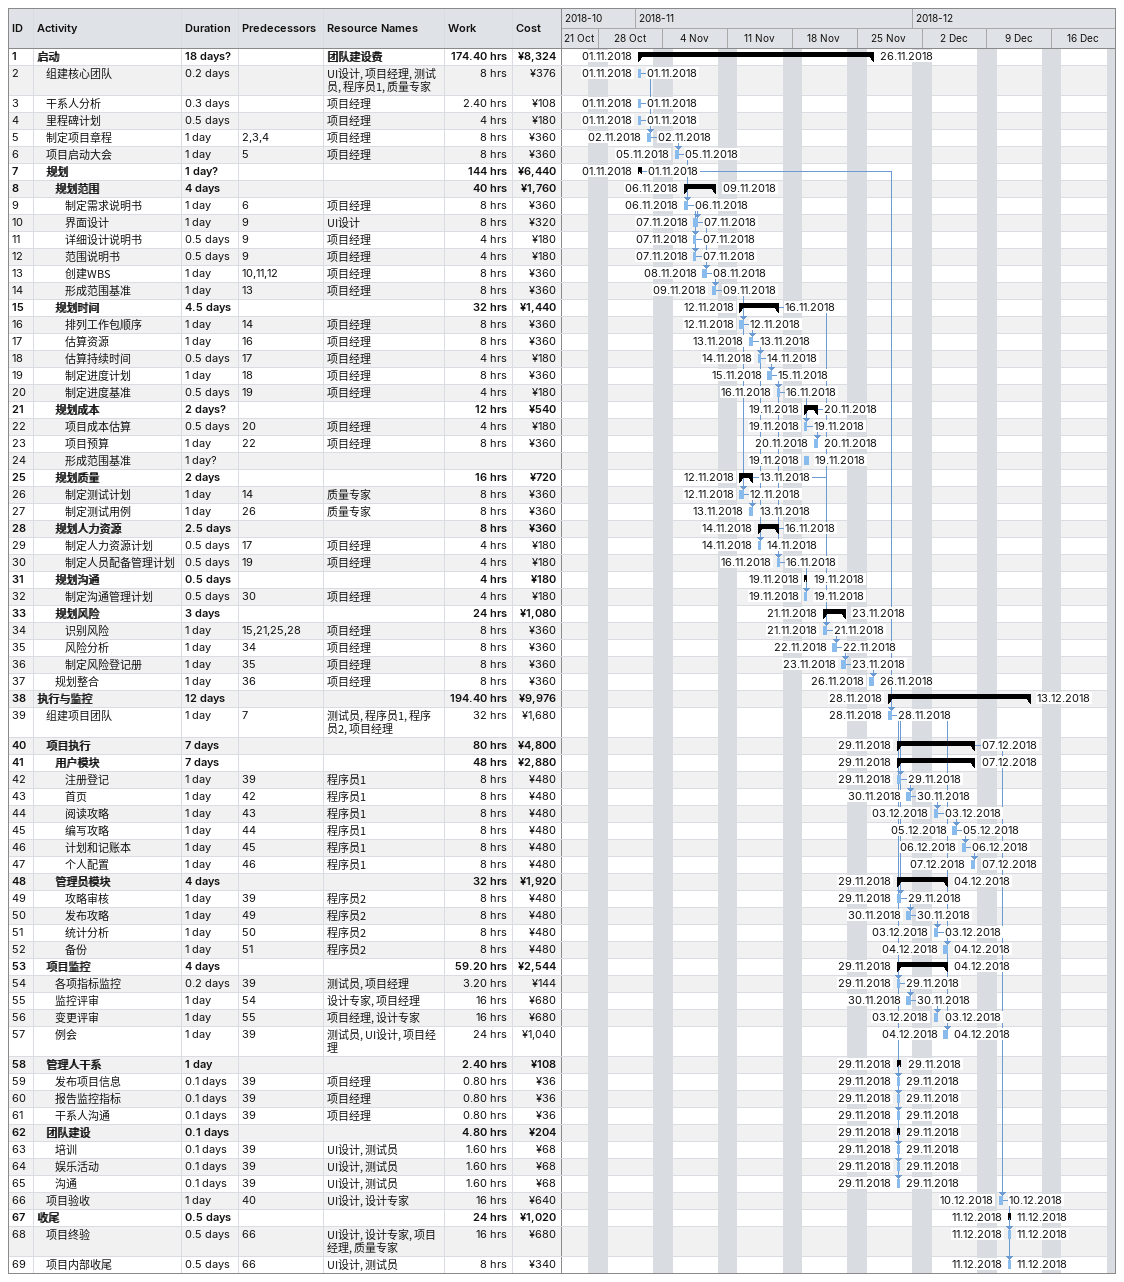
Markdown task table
| ID | Level | Task | Duration | Start | Finish | Predecessors | Resources | Work (h) | Cost (¥) |
|---|---|---|---|---|---|---|---|---|---|
| 1 | 1 | **启动** | 18d? | 2018-11-01 | 2018-11-26 |  | 团队建设费 | 174.40 | 8324 |
| 2 | 2 | 组建核心团队 | 0.2d | 2018-11-01 | 2018-11-01 |  | UI设计, 项目经理, 测试员, 程序员1, 质量专家 | 8 | 376 |
| 3 | 2 | 干系人分析 | 0.3d | 2018-11-01 | 2018-11-01 |  | 项目经理 | 2.40 | 108 |
| 4 | 2 | 里程碑计划 | 0.5d | 2018-11-01 | 2018-11-01 |  | 项目经理 | 4 | 180 |
| 5 | 2 | 制定项目章程 | 1d | 2018-11-02 | 2018-11-02 | 2, 3, 4 | 项目经理 | 8 | 360 |
| 6 | 2 | 项目启动大会 | 1d | 2018-11-05 | 2018-11-05 | 5 | 项目经理 | 8 | 360 |
| 7 | 2 | **规划** | 1d? | 2018-11-01 | 2018-11-01 |  |  | 144 | 6440 |
| 8 | 3 | **规划范围** | 4d | 2018-11-06 | 2018-11-09 |  |  | 40 | 1760 |
| 9 | 4 | 制定需求说明书 | 1d | 2018-11-06 | 2018-11-06 | 6 | 项目经理 | 8 | 360 |
| 10 | 4 | 界面设计 | 1d | 2018-11-07 | 2018-11-07 | 9 | UI设计 | 8 | 320 |
| 11 | 4 | 详细设计说明书 | 0.5d | 2018-11-07 | 2018-11-07 | 9 | 项目经理 | 4 | 180 |
| 12 | 4 | 范围说明书 | 0.5d | 2018-11-07 | 2018-11-07 | 9 | 项目经理 | 4 | 180 |
| 13 | 4 | 创建WBS | 1d | 2018-11-08 | 2018-11-08 | 10, 11, 12 | 项目经理 | 8 | 360 |
| 14 | 4 | 形成范围基准 | 1d | 2018-11-09 | 2018-11-09 | 13 | 项目经理 | 8 | 360 |
| 15 | 3 | **规划时间** | 4.5d | 2018-11-12 | 2018-11-16 |  |  | 32 | 1440 |
| 16 | 4 | 排列工作包顺序 | 1d | 2018-11-12 | 2018-11-12 | 14 | 项目经理 | 8 | 360 |
| 17 | 4 | 估算资源 | 1d | 2018-11-13 | 2018-11-13 | 16 | 项目经理 | 8 | 360 |
| 18 | 4 | 估算持续时间 | 0.5d | 2018-11-14 | 2018-11-14 | 17 | 项目经理 | 4 | 180 |
| 19 | 4 | 制定进度计划 | 1d | 2018-11-15 | 2018-11-15 | 18 | 项目经理 | 8 | 360 |
| 20 | 4 | 制定进度基准 | 0.5d | 2018-11-16 | 2018-11-16 | 19 | 项目经理 | 4 | 180 |
| 21 | 3 | **规划成本** | 2d? | 2018-11-19 | 2018-11-20 |  |  | 12 | 540 |
| 22 | 4 | 项目成本估算 | 0.5d | 2018-11-19 | 2018-11-19 | 20 | 项目经理 | 4 | 180 |
| 23 | 4 | 项目预算 | 1d | 2018-11-20 | 2018-11-20 | 22 | 项目经理 | 8 | 360 |
| 24 | 4 | 形成范围基准 | 1d? | 2018-11-19 | 2018-11-19 |  |  |  |  |
| 25 | 3 | **规划质量** | 2d | 2018-11-12 | 2018-11-13 |  |  | 16 | 720 |
| 26 | 4 | 制定测试计划 | 1d | 2018-11-12 | 2018-11-12 | 14 | 质量专家 | 8 | 360 |
| 27 | 4 | 制定测试用例 | 1d | 2018-11-13 | 2018-11-13 | 26 | 质量专家 | 8 | 360 |
| 28 | 3 | **规划人力资源** | 2.5d | 2018-11-14 | 2018-11-16 |  |  | 8 | 360 |
| 29 | 4 | 制定人力资源计划 | 0.5d | 2018-11-14 | 2018-11-14 | 17 | 项目经理 | 4 | 180 |
| 30 | 4 | 制定人员配备管理计划 | 0.5d | 2018-11-16 | 2018-11-16 | 19 | 项目经理 | 4 | 180 |
| 31 | 3 | **规划沟通** | 0.5d | 2018-11-19 | 2018-11-19 |  |  | 4 | 180 |
| 32 | 4 | 制定沟通管理计划 | 0.5d | 2018-11-19 | 2018-11-19 | 30 | 项目经理 | 4 | 180 |
| 33 | 3 | **规划风险** | 3d | 2018-11-21 | 2018-11-23 |  |  | 24 | 1080 |
| 34 | 4 | 识别风险 | 1d | 2018-11-21 | 2018-11-21 | 15, 21, 25, 28 | 项目经理 | 8 | 360 |
| 35 | 4 | 风险分析 | 1d | 2018-11-22 | 2018-11-22 | 34 | 项目经理 | 8 | 360 |
| 36 | 4 | 制定风险登记册 | 1d | 2018-11-23 | 2018-11-23 | 35 | 项目经理 | 8 | 360 |
| 37 | 3 | 规划整合 | 1d | 2018-11-26 | 2018-11-26 | 36 | 项目经理 | 8 | 360 |
| 38 | 1 | **执行与监控** | 12d | 2018-11-28 | 2018-12-13 |  |  | 194.40 | 9976 |
| 39 | 2 | 组建项目团队 | 1d | 2018-11-28 | 2018-11-28 | 7 | 测试员, 程序员1, 程序员2, 项目经理 | 32 | 1680 |
| 40 | 2 | **项目执行** | 7d | 2018-11-29 | 2018-12-07 |  |  | 80 | 4800 |
| 41 | 3 | **用户模块** | 7d | 2018-11-29 | 2018-12-07 |  |  | 48 | 2880 |
| 42 | 4 | 注册登记 | 1d | 2018-11-29 | 2018-11-29 | 39 | 程序员1 | 8 | 480 |
| 43 | 4 | 首页 | 1d | 2018-11-30 | 2018-11-30 | 42 | 程序员1 | 8 | 480 |
| 44 | 4 | 阅读攻略 | 1d | 2018-12-03 | 2018-12-03 | 43 | 程序员1 | 8 | 480 |
| 45 | 4 | 编写攻略 | 1d | 2018-12-05 | 2018-12-05 | 44 | 程序员1 | 8 | 480 |
| 46 | 4 | 计划和记账本 | 1d | 2018-12-06 | 2018-12-06 | 45 | 程序员1 | 8 | 480 |
| 47 | 4 | 个人配置 | 1d | 2018-12-07 | 2018-12-07 | 46 | 程序员1 | 8 | 480 |
| 48 | 3 | **管理员模块** | 4d | 2018-11-29 | 2018-12-04 |  |  | 32 | 1920 |
| 49 | 4 | 攻略审核 | 1d | 2018-11-29 | 2018-11-29 | 39 | 程序员2 | 8 | 480 |
| 50 | 4 | 发布攻略 | 1d | 2018-11-30 | 2018-11-30 | 49 | 程序员2 | 8 | 480 |
| 51 | 4 | 统计分析 | 1d | 2018-12-03 | 2018-12-03 | 50 | 程序员2 | 8 | 480 |
| 52 | 4 | 备份 | 1d | 2018-12-04 | 2018-12-04 | 51 | 程序员2 | 8 | 480 |
| 53 | 2 | **项目监控** | 4d | 2018-11-29 | 2018-12-04 |  |  | 59.20 | 2544 |
| 54 | 3 | 各项指标监控 | 0.2d | 2018-11-29 | 2018-11-29 | 39 | 测试员, 项目经理 | 3.20 | 144 |
| 55 | 3 | 监控评审 | 1d | 2018-11-30 | 2018-11-30 | 54 | 设计专家, 项目经理 | 16 | 680 |
| 56 | 3 | 变更评审 | 1d | 2018-12-03 | 2018-12-03 | 55 | 项目经理, 设计专家 | 16 | 680 |
| 57 | 3 | 例会 | 1d | 2018-12-04 | 2018-12-04 | 39 | 测试员, UI设计, 项目经理 | 24 | 1040 |
| 58 | 2 | **管理人干系** | 1d | 2018-11-29 | 2018-11-29 |  |  | 2.40 | 108 |
| 59 | 3 | 发布项目信息 | 0.1d | 2018-11-29 | 2018-11-29 | 39 | 项目经理 | 0.80 | 36 |
| 60 | 3 | 报告监控指标 | 0.1d | 2018-11-29 | 2018-11-29 | 39 | 项目经理 | 0.80 | 36 |
| 61 | 3 | 干系人沟通 | 0.1d | 2018-11-29 | 2018-11-29 | 39 | 项目经理 | 0.80 | 36 |
| 62 | 2 | **团队建设** | 0.1d | 2018-11-29 | 2018-11-29 |  |  | 4.80 | 204 |
| 63 | 3 | 培训 | 0.1d | 2018-11-29 | 2018-11-29 | 39 | UI设计, 测试员 | 1.60 | 68 |
| 64 | 3 | 娱乐活动 | 0.1d | 2018-11-29 | 2018-11-29 | 39 | UI设计, 测试员 | 1.60 | 68 |
| 65 | 3 | 沟通 | 0.1d | 2018-11-29 | 2018-11-29 | 39 | UI设计, 测试员 | 1.60 | 68 |
| 66 | 2 | 项目验收 | 1d | 2018-12-10 | 2018-12-10 | 40 | UI设计, 设计专家 | 16 | 640 |
| 67 | 1 | **收尾** | 0.5d | 2018-12-11 | 2018-12-11 |  |  | 24 | 1020 |
| 68 | 2 | 项目终验 | 0.5d | 2018-12-11 | 2018-12-11 | 66 | UI设计, 设计专家, 项目经理, 质量专家 | 16 | 680 |
| 69 | 2 | 项目内部收尾 | 0.5d | 2018-12-11 | 2018-12-11 | 66 | UI设计, 测试员 | 8 | 340 |
